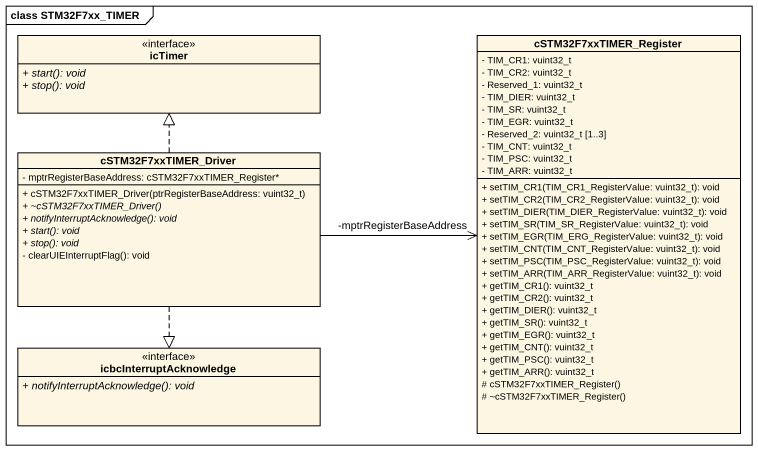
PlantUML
@startuml
mainframe class STM32F7xx_TIMER
hide circle
hide empty members
skinparam classAttributeIconSize 0
class icTimer <<interface>> {
  {abstract} + start(): void
  {abstract} + stop(): void
}
class cSTM32F7xxTIMER_Register {
  - TIM_CR1: vuint32_t
  - TIM_CR2: vuint32_t
  - Reserved_1: vuint32_t
  - TIM_DIER: vuint32_t
  - TIM_SR: vuint32_t
  - TIM_EGR: vuint32_t
  - Reserved_2: vuint32_t [1..3]
  - TIM_CNT: vuint32_t
  - TIM_PSC: vuint32_t
  - TIM_ARR: vuint32_t
  + setTIM_CR1(TIM_CR1_RegisterValue: vuint32_t): void
  + setTIM_CR2(TIM_CR2_RegisterValue: vuint32_t): void
  + setTIM_DIER(TIM_DIER_RegisterValue: vuint32_t): void
  + setTIM_SR(TIM_SR_RegisterValue: vuint32_t): void
  + setTIM_EGR(TIM_ERG_RegisterValue: vuint32_t): void
  + setTIM_CNT(TIM_CNT_RegisterValue: vuint32_t): void
  + setTIM_PSC(TIM_PSC_RegisterValue: vuint32_t): void
  + setTIM_ARR(TIM_ARR_RegisterValue: vuint32_t): void
  + getTIM_CR1(): vuint32_t
  + getTIM_CR2(): vuint32_t
  + getTIM_DIER(): vuint32_t
  + getTIM_SR(): vuint32_t
  + getTIM_EGR(): vuint32_t
  + getTIM_CNT(): vuint32_t
  + getTIM_PSC(): vuint32_t
  + getTIM_ARR(): vuint32_t
  # cSTM32F7xxTIMER_Register()
  # ~cSTM32F7xxTIMER_Register()
}
class cSTM32F7xxTIMER_Driver {
  - mptrRegisterBaseAddress: cSTM32F7xxTIMER_Register*
  + cSTM32F7xxTIMER_Driver(ptrRegisterBaseAddress: vuint32_t)
  {abstract} + ~cSTM32F7xxTIMER_Driver()
  {abstract} + notifyInterruptAcknowledge(): void
  {abstract} + start(): void
  {abstract} + stop(): void
  - clearUIEInterruptFlag(): void
}
class icbcInterruptAcknowledge <<interface>> {
  {abstract} + notifyInterruptAcknowledge(): void
}
cSTM32F7xxTIMER_Driver .up.|> icTimer
cSTM32F7xxTIMER_Driver -right-> "-mptrRegisterBaseAddress" cSTM32F7xxTIMER_Register
cSTM32F7xxTIMER_Driver ..|> icbcInterruptAcknowledge
@enduml
